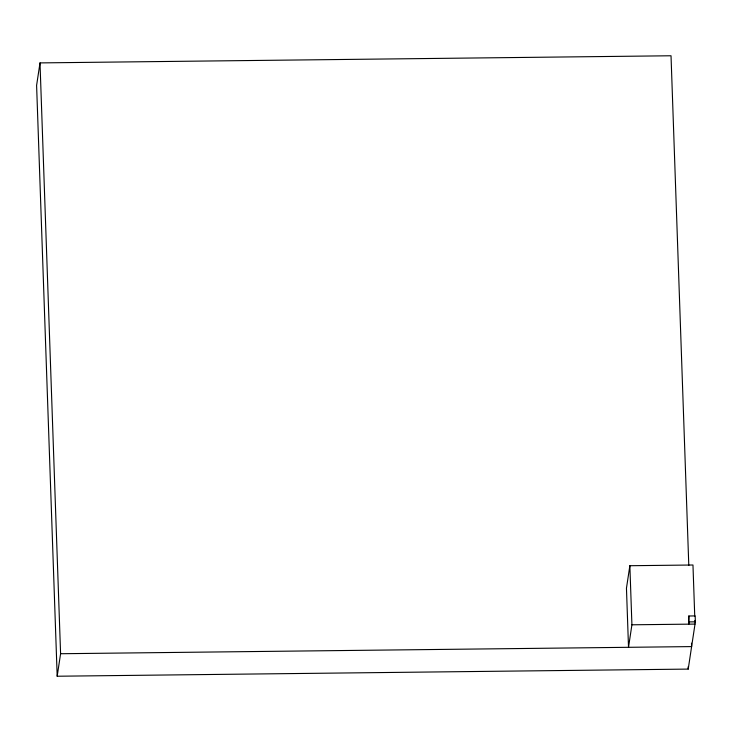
<?xml version="1.0" encoding="UTF-8"?>
<svg xmlns="http://www.w3.org/2000/svg" width="732" height="732" viewBox="0 0 732 732"><rect width="100%" height="100%" fill="white"/><g stroke="black" fill="none" stroke-linecap="round" stroke-linejoin="round"><path stroke-width="1.1" d="M688.794 565.452L671.024 55.769L40.004 62.906L36.6 85.406L57.188 676.231L688.217 669.094L695.4 621.523M57.188 676.231L60.591 653.731L40.004 62.906M629.859 565.717L626.455 588.217L628.514 647.308L631.917 624.799L629.859 565.717L692.966 565.003L694.741 616.134M688.849 615.996L688.711 624.158L688.849 615.996L695.153 615.923L695.363 621.834L689.05 621.907M694.741 621.029L695.373 621.02L694.741 621.029L694.732 621.843L695.327 621.55M631.917 624.799L695.025 624.085M60.591 653.731L691.621 646.594L691.502 643.163M688.135 666.806L688.217 669.094"/></g></svg>
